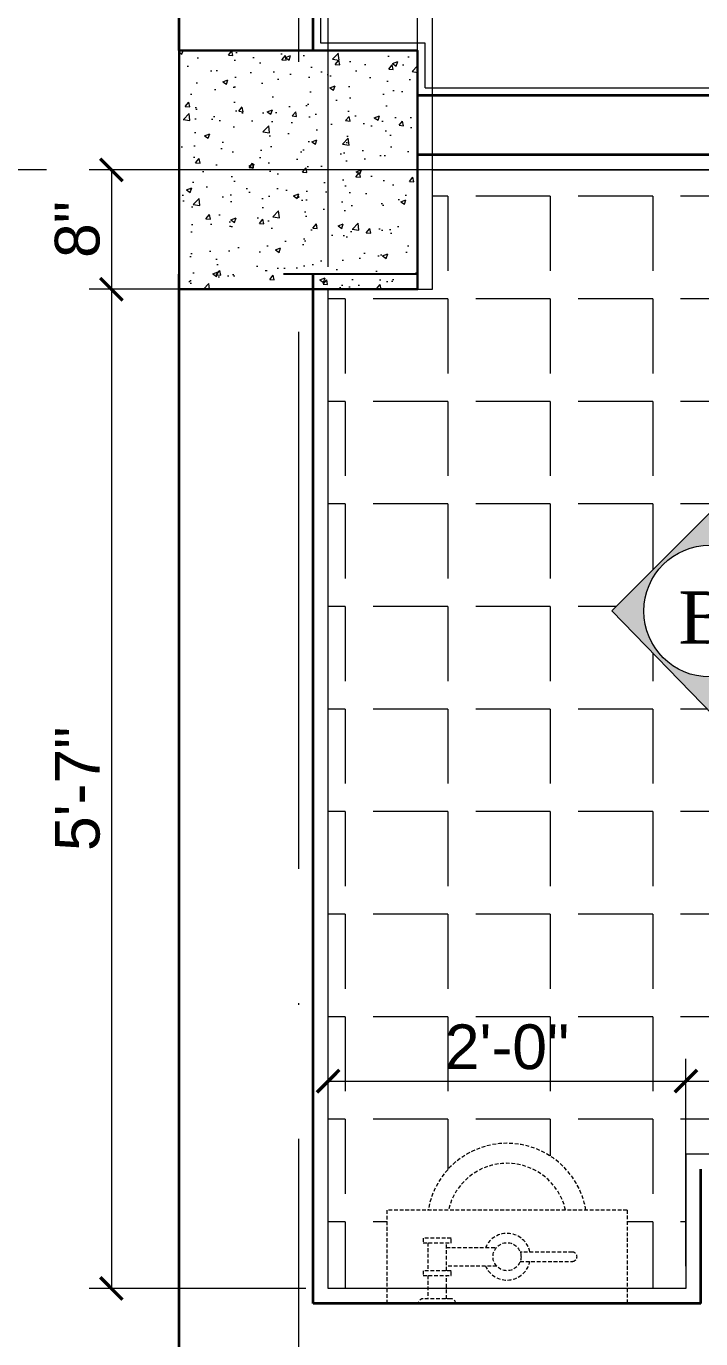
# Model space of a CAD drawing. Header units: inches. Extents: x 10755 to 33653, y -10992 to 10708.
# Drawn here: x 20501.5 to 20546.8, y 4442.9 to 4530.9 of the extents above; entities that cross this region are included whole.
import ezdxf

# ---------------------------------------------------------------- set-up
doc = ezdxf.new("R2010")
doc.units = ezdxf.units.IN
doc.header["$MEASUREMENT"] = 0
doc.linetypes.add('ACAD_ISO10W100', pattern=[18, 12, -3, 0, -3])
doc.linetypes.add('HIDDEN', pattern=[0.375, 0.25, -0.125])
for name, color, linetype, lineweight in [('beam in plan', 241, 'HIDDEN', 20), ('calico brown', 43, 'Continuous', 9), ('centerline', 9, 'ACAD_ISO10W100', 5), ('col', 1, 'Continuous', 30), ('Dimention', 4, 'Continuous', 15), ('DIMINSION', 5, 'Continuous', 15), ('hatch', 33, 'Continuous', 5), ('hatch- rcc', 252, 'Continuous', 5), ('PLASTER', 50, 'Continuous', 9), ('Text', 150, 'Continuous', 18), ('Text1', 3, 'Continuous', 18), ('tile', 93, 'Continuous', 0), ('wall', 1, 'Continuous', 35)]:
    doc.layers.add(name, color=color, linetype=linetype, lineweight=lineweight)
doc.layers.get('DIMINSION').off()
doc.styles.add('ATTR', font='romans.shx', dxfattribs={"width": 0.8, "height": 0.7})
doc.styles.get("Standard").update_dxf_attribs({"font": 'arial.ttf'})
doc.dimstyles.new('s3', dxfattribs={"dimscale": 3, "dimtxt": 1, "dimasz": 0.5, "dimexe": 0.5, "dimexo": 0.5, "dimgap": 0.25, "dimtad": 1, "dimzin": 3, "dimdsep": 46, "dimlunit": 4, "dimtxsty": 'Standard', "dimblk": 'ARCHTICK', "dimcen": 0, "dimclrd": 256, "dimclre": 256, "dimclrt": 6, "dimadec": 0, "dimazin": 0, "dimtfac": 0.5, "dimtix": 1, "dimtmove": 1, "dimatfit": 3, "dimfxl": 0.5, "dimfrac": 1, "dimtolj": 1, "dimtzin": 0, "dimarcsym": 1})

# ---------------------------------------------------------------- blocks, each defined once
blk = doc.blocks.new('ETERWEWE')
at = {"layer": 'hatch- rcc', "linetype": 'Continuous', "ltscale": 30}
h = blk.add_hatch(dxfattribs=at)
h.set_pattern_fill('AR-CONC', color=256, scale=0.5, style=0)
h.set_pattern_definition([(49.99999999999999, (0, 0), (3.586300913003767, -0.3137606749129755), [0.375, -4.125]), (355, (0, 0), (-0.693756668065, 3.760960668500059), [0.3, -3.3]), (100.45144446, (0.298858405, -0.02614672), (2.89254423363556, 3.447199954843147), [0.3187009599999999, -3.505710559999999]), (46.18420000000002, (0, 1), (5.336206653357862, -0.8275964039653827), [0.5624999999999999, -6.187499999999999]), (96.63563549, (0.444683725, 0.931033465), (4.673309728371142, 4.870593003872752), [0.47805171, -5.258568799999999]), (351.1841639899999, (0, 1), (4.673309725273866, 4.870593001349951), [0.45, -4.950000005]), (21, (0.5, 0.75), (2.984535260592308, -2.013094453326694), [0.375, -4.125]), (326.0000000000001, (0.5, 0.75), (1.216576659607909, 3.625750225234265), [0.3, -3.3]), (71.45144474, (0.74871127, 0.58224213), (4.201111883649856, 1.612655764031769), [0.31870095, -3.50571056]), (37.50000000000001, (0, 0), (0.06079927658645334, 1.664469269156557), [0, -3.26, 0, -3.35, 0, -3.3125]), (7.499999999999999, (0, 0), (1.315347687210743, 1.972058559411801), [0, -1.91, 0, -3.185, 0, -1.2625]), (327.5, (-1.115, 0), (2.669112180862045, -0.1127743586718988), [0, -1.25, 0, -3.9, 0, -5.175]), (317.5, (-1.615, 0), (2.915930846711931, 0.5005249116615886), [0, -1.625, 0, -2.59, 0, -3.675])])
h.paths.add_polyline_path([(159423.2306644279, -3794.582087043891), (159439.2306644279, -3794.582087043891), (159439.2306644279, -3778.582087043891), (159423.2306644279, -3778.582087043891)])
at = {"layer": 'col', "linetype": 'Continuous', "ltscale": 30}
blk.add_lwpolyline([(159423.2306644279, -3794.582087043891), (159423.2306644279, -3778.582087043891), (159439.2306644279, -3778.582087043891), (159439.2306644279, -3794.582087043891), (159423.2306644279, -3794.582087043891)], dxfattribs=at)
blk = doc.blocks.new('_ArchTick')
at = {"color": 0, "const_width": 0.15}
blk.add_lwpolyline([(-0.5, -0.5), (0.5, 0.5)], dxfattribs=at)
blk = doc.blocks.new('*D1941')
at = {"layer": 'Defpoints', "color": 0, "transparency": 16777216}
for p in [(6680.552512747375, 6868.954660867959), (6680.552512747375, 6851.81887165968), (6751.552521635111, 6851.81879895947)]:
    blk.add_point(p, dxfattribs=at)
at = {"layer": 'Dimention', "lineweight": -2, "transparency": 16777216}
for p, q in [((6680.552512747375, 6853.31887165968), (6680.552512747375, 6870.454660867959)), ((6751.552521635111, 6853.31879895947), (6751.552521635111, 6870.454660867959)), ((6751.552521635111, 6868.954660867959), (6680.552512747375, 6868.954660867959))]:
    blk.add_line(p, q, dxfattribs=at)
at = {"layer": 'Dimention', "lineweight": -2, "transparency": 16777216, "xscale": 1.5, "yscale": 1.5, "zscale": 1.5, "rotation": 180}
blk.add_blockref('_ArchTick', (6680.552512747375, 6868.954660867959), dxfattribs=at)
at = {"layer": 'Dimention', "lineweight": -2, "transparency": 16777216, "xscale": 1.5, "yscale": 1.5, "zscale": 1.5}
blk.add_blockref('_ArchTick', (6751.552521635111, 6868.954660867959), dxfattribs=at)
at = {"layer": 'Dimention', "color": 6, "transparency": 16777216, "insert": (6716.052517191243, 6871.236379831124), "char_height": 3, "attachment_point": 5}
blk.add_mtext('\\A1;5\'-11"', dxfattribs=at)
blk = doc.blocks.new('*D1942')
at = {"layer": 'Defpoints', "color": 0, "transparency": 16777216}
for p in [(6750.552520918854, 6863.533037452369), (6681.552512299345, 6851.818819100883), (6750.552520918854, 6851.817645203046)]:
    blk.add_point(p, dxfattribs=at)
at = {"layer": 'Dimention', "lineweight": -2, "transparency": 16777216}
for p, q in [((6681.552512299345, 6853.318819100883), (6681.552512299345, 6865.033037452369)), ((6750.552520918854, 6853.317645203046), (6750.552520918854, 6865.033037452369)), ((6681.552512299345, 6863.533037452369), (6750.552520918854, 6863.533037452369))]:
    blk.add_line(p, q, dxfattribs=at)
at = {"layer": 'Dimention', "lineweight": -2, "transparency": 16777216, "xscale": 1.5, "yscale": 1.5, "zscale": 1.5, "rotation": 180}
blk.add_blockref('_ArchTick', (6681.552512299345, 6863.533037452369), dxfattribs=at)
at = {"layer": 'Dimention', "lineweight": -2, "transparency": 16777216, "xscale": 1.5, "yscale": 1.5, "zscale": 1.5}
blk.add_blockref('_ArchTick', (6750.552520918854, 6863.533037452369), dxfattribs=at)
at = {"layer": 'Dimention', "color": 6, "transparency": 16777216, "insert": (6716.052516609099, 6865.814756415534), "char_height": 3, "attachment_point": 5}
blk.add_mtext('\\A1;5\'-9"', dxfattribs=at)
blk = doc.blocks.new('*D1943')
at = {"layer": 'Defpoints', "color": 0, "transparency": 16777216}
for p in [(6674.552520938927, 6863.533037452369), (6674.552520938927, 6843.818819100884), (6681.552512299343, 6843.818819100881)]:
    blk.add_point(p, dxfattribs=at)
at = {"layer": 'Dimention', "lineweight": -2, "transparency": 16777216}
for p, q in [((6674.552520938927, 6845.318819100884), (6674.552520938927, 6865.033037452369)), ((6681.552512299343, 6845.318819100881), (6681.552512299343, 6865.033037452369)), ((6681.552512299343, 6863.533037452369), (6674.552520938927, 6863.533037452369))]:
    blk.add_line(p, q, dxfattribs=at)
at = {"layer": 'Dimention', "lineweight": -2, "transparency": 16777216, "xscale": 1.5, "yscale": 1.5, "zscale": 1.5, "rotation": 180}
blk.add_blockref('_ArchTick', (6674.552520938927, 6863.533037452369), dxfattribs=at)
at = {"layer": 'Dimention', "lineweight": -2, "transparency": 16777216, "xscale": 1.5, "yscale": 1.5, "zscale": 1.5}
blk.add_blockref('_ArchTick', (6681.552512299343, 6863.533037452369), dxfattribs=at)
at = {"layer": 'Dimention', "color": 6, "transparency": 16777216, "insert": (6678.052516619135, 6865.783037452369), "char_height": 3, "attachment_point": 5}
blk.add_mtext('\\A1;7"', dxfattribs=at)
blk = doc.blocks.new('*D1944')
at = {"layer": 'Defpoints', "color": 0, "transparency": 16777216}
for p in [(6674.552520938927, 6843.818819100884), (6660.013261948232, 6776.825515271742), (6674.552520938927, 6776.825515271742)]:
    blk.add_point(p, dxfattribs=at)
at = {"layer": 'Dimention', "lineweight": -2, "transparency": 16777216}
for p, q in [((6673.052520938927, 6843.818819100884), (6658.513261948232, 6843.818819100884)), ((6660.013261948232, 6843.818819100884), (6660.013261948232, 6776.825515271742)), ((6673.052520938927, 6776.825515271742), (6658.513261948232, 6776.825515271742))]:
    blk.add_line(p, q, dxfattribs=at)
at = {"layer": 'Dimention', "lineweight": -2, "transparency": 16777216, "xscale": 1.5, "yscale": 1.5, "zscale": 1.5}
for p, rotation in [((6660.013261948232, 6843.818819100884), 90), ((6660.013261948232, 6776.825515271742), 270)]:
    blk.add_blockref('_ArchTick', p, dxfattribs=dict(at, rotation=rotation))
at = {"layer": 'Dimention', "color": 6, "transparency": 16777216, "insert": (6657.737682139226, 6810.322167186315), "char_height": 3, "attachment_point": 5, "rotation": 90}
blk.add_mtext('\\A1;5\'-7"', dxfattribs=at)
blk = doc.blocks.new('*D1945')
at = {"layer": 'Defpoints', "color": 0, "transparency": 16777216}
for p in [(6698.551281393668, 6790.726478796198), (6674.552520938927, 6776.825515271742), (6698.551281393668, 6776.825515271742)]:
    blk.add_point(p, dxfattribs=at)
at = {"layer": 'Dimention', "lineweight": -2, "transparency": 16777216}
for p, q in [((6674.552520938927, 6778.325515271742), (6674.552520938927, 6792.226478796198)), ((6698.551281393668, 6778.325515271742), (6698.551281393668, 6792.226478796198)), ((6674.552520938927, 6790.726478796198), (6698.551281393668, 6790.726478796198))]:
    blk.add_line(p, q, dxfattribs=at)
at = {"layer": 'Dimention', "lineweight": -2, "transparency": 16777216, "xscale": 1.5, "yscale": 1.5, "zscale": 1.5, "rotation": 180}
blk.add_blockref('_ArchTick', (6674.552520938927, 6790.726478796198), dxfattribs=at)
at = {"layer": 'Dimention', "lineweight": -2, "transparency": 16777216, "xscale": 1.5, "yscale": 1.5, "zscale": 1.5}
blk.add_blockref('_ArchTick', (6698.551281393668, 6790.726478796198), dxfattribs=at)
at = {"layer": 'Dimention', "color": 6, "transparency": 16777216, "insert": (6686.551901166297, 6793.008197759363), "char_height": 3, "attachment_point": 5}
blk.add_mtext('\\A1;2\'-0"', dxfattribs=at)
blk = doc.blocks.new('*D1946')
at = {"layer": 'Defpoints', "color": 0, "transparency": 16777216}
for p in [(6721.551281393722, 6790.726478796198), (6721.551281393722, 6785.825515271734), (6698.551281393668, 6776.825515271742)]:
    blk.add_point(p, dxfattribs=at)
at = {"layer": 'Dimention', "lineweight": -2, "transparency": 16777216}
for p, q in [((6698.551281393668, 6778.325515271742), (6698.551281393668, 6792.226478796198)), ((6721.551281393722, 6787.325515271734), (6721.551281393722, 6792.226478796198)), ((6698.551281393668, 6790.726478796198), (6721.551281393722, 6790.726478796198))]:
    blk.add_line(p, q, dxfattribs=at)
at = {"layer": 'Dimention', "lineweight": -2, "transparency": 16777216, "xscale": 1.5, "yscale": 1.5, "zscale": 1.5, "rotation": 180}
blk.add_blockref('_ArchTick', (6698.551281393668, 6790.726478796198), dxfattribs=at)
at = {"layer": 'Dimention', "lineweight": -2, "transparency": 16777216, "xscale": 1.5, "yscale": 1.5, "zscale": 1.5}
blk.add_blockref('_ArchTick', (6721.551281393722, 6790.726478796198), dxfattribs=at)
at = {"layer": 'Dimention', "color": 6, "transparency": 16777216, "insert": (6710.051281393695, 6792.982617950359), "char_height": 3, "attachment_point": 5}
blk.add_mtext('\\A1;1\'-11"', dxfattribs=at)
blk = doc.blocks.new('*D1951')
at = {"layer": 'Defpoints', "color": 0, "transparency": 16777216}
for p in [(6681.552512299345, 6851.818819100883), (6660.013261948232, 6843.818819100881), (6681.552504619746, 6843.818819100881)]:
    blk.add_point(p, dxfattribs=at)
at = {"layer": 'Dimention', "lineweight": -2, "transparency": 16777216}
for p, q in [((6680.052512299345, 6851.818819100883), (6658.513261948232, 6851.818819100883)), ((6660.013261948232, 6851.818819100883), (6660.013261948232, 6843.818819100881)), ((6680.052504619746, 6843.818819100881), (6658.513261948232, 6843.818819100881))]:
    blk.add_line(p, q, dxfattribs=at)
at = {"layer": 'Dimention', "lineweight": -2, "transparency": 16777216, "xscale": 1.5, "yscale": 1.5, "zscale": 1.5}
for p, rotation in [((6660.013261948232, 6851.818819100883), 90), ((6660.013261948232, 6843.818819100881), 270)]:
    blk.add_blockref('_ArchTick', p, dxfattribs=dict(at, rotation=rotation))
at = {"layer": 'Dimention', "color": 6, "transparency": 16777216, "insert": (6657.731542985065, 6847.818819100884), "char_height": 3, "attachment_point": 5, "rotation": 90}
blk.add_mtext('\\A1;8"', dxfattribs=at)
blk = doc.blocks.new('A$C00616E25')
at = {"layer": 'Text1'}
h = blk.add_hatch(color=256, dxfattribs=at)
edge = h.paths.add_edge_path()
edge.add_line((-1.242511940294662, 11.54404105520371), (-4.663644785156976, 8.173513989731873))
edge.add_line((-4.66364478515743, 8.173513989731873), (-4.411495450952089, 8.025288649198046))
edge.add_arc((-1.213398361675445, 4.97765499288289), 4.417679922259773, 44.1214340012196, 136.3800230707325, ccw=False)
edge.add_line((1.95790345930709, 8.053161561851084), (2.17862090458857, 8.173513989724597))
edge.add_line((2.178620904588115, 8.173513989726416), (-1.242511940295117, 11.54404105520553))
edge = h.paths.add_edge_path()
edge.add_line((-4.411495450951861, 8.025288649196227), (-4.663644785157203, 8.173513989731873))
edge.add_line((-4.66364478515743, 8.173513989731873), (-6.300581632855256, 6.560790894822276))
edge.add_line((-6.300581632855028, 6.560790894820457), (-6.300581632849116, 4.67350075820832))
edge.add_line((-6.300581632849116, 4.67350075820832), (-5.62135345776619, 4.673500758210139))
edge.add_arc((-1.242511940246459, 5.263210086559411), 4.418371886509595, 179.9999999964946, 187.6700158156824, ccw=False)
edge.add_arc((-0.923997172995314, 4.784155474988438), 4.761049095704188, 137.0969164270172, 174.2251520423827, ccw=False)
h.paths.add_polyline_path([(-6.300581632855028, 6.560790894820457), (-8.216207927701362, 4.673500758217415), (-6.300581632849116, 4.67350075820832)])
edge = h.paths.add_edge_path()
edge.add_line((3.541918367172457, 6.830382575581098), (2.178620904588342, 8.173513989726416))
edge.add_line((2.178620904588115, 8.173513989726416), (1.957903459306635, 8.053161561852903))
edge.add_arc((-1.082638557018072, 5.06498360765363), 4.263109573891363, 2.6651056167368097, 44.50235467439478, ccw=False)
edge.add_arc((-1.2425119402983, 5.263210086530307), 4.418371886503929, -7.670015815315708, 3.881723387166858e-09, ccw=False)
edge.add_line((3.136329577219385, 4.673500758211958), (3.541918367178368, 4.673500758213777))
edge.add_line((3.541918367178368, 4.673500758210139), (3.541918367171547, 6.830382575579279))
h.paths.add_polyline_path([(3.541918367172002, 6.83038257559565), (3.541918367178368, 4.673500758210139), (5.731184047153874, 4.673500758217415)])
h = blk.add_hatch(color=256, dxfattribs=at)
edge = h.paths.add_edge_path()
edge.add_line((-15.1389612918465, -2.248366443420309), (-11.79423909331013, -5.69473207345618))
edge.add_line((-11.79423909330899, -5.694732073452542), (-11.64412304510211, -5.443703767501574))
edge.add_arc((-8.572541861940408, -2.268599843098855), 4.417679922259793, 133.6908542163585, 225.9494432858754, ccw=False)
edge.add_line((-11.62412936588771, 0.925724749249639), (-11.74281971157961, 1.147340406156218))
edge.add_line((-11.74281971158098, 1.147340406156218), (-15.13896129184673, -2.248366443420309))
edge = h.paths.add_edge_path()
edge.add_line((-11.64412304510233, -5.443703767505212), (-11.79423909330922, -5.694732073454361))
edge.add_line((-11.79423909330899, -5.694732073452542), (-10.19386305986882, -7.343742254075551))
edge.add_line((-10.19386305986882, -7.343742254079189), (-8.306626216068707, -7.357925171889292))
edge.add_line((-8.306626216069162, -7.357925171887473), (-8.301521840650594, -6.678716176675152))
edge.add_arc((-8.587261983667304, -5.205240555593264), 1.500925659469084, 258.4119243801437, 280.974724812427, ccw=False)
edge.add_arc((-8.571687405222292, -2.268924867987153), 4.41804049574371, 225.9385482622543, 265.884488789506, ccw=False)
h.paths.add_polyline_path([(-10.19386305986882, -7.343742254079189), (-8.321022079108843, -9.27349737377881), (-8.306626216069162, -7.357925171887473)])
edge = h.paths.add_edge_path()
edge.add_line((-10.38948109280636, 2.500505787802467), (-11.74281971158075, 1.147340406156218))
edge.add_line((-11.74281971158098, 1.147340406156218), (-11.62412936588817, 0.925724749249639))
edge.add_arc((-8.660012241391996, -2.134552288813211), 4.260432592757425, 92.2207643545214, 134.0855363668895, ccw=False)
edge.add_arc((-8.858307679656718, -2.295566663313366), 4.418371886503929, 81.8994043998232, 89.56942021902051, ccw=False)
edge.add_line((-8.235708166144832, 2.078719561113758), (-8.232660180908852, 2.484296898161119))
edge.add_line((-8.232660180909079, 2.484296898162938), (-10.38948109280545, 2.500505787802467))
h.paths.add_polyline_path([(-10.38948109282092, 2.500505787802467), (-8.232660180909079, 2.484296898162938), (-8.216207927701362, 4.673500758217415)])
h = blk.add_hatch(color=256, dxfattribs=at)
edge = h.paths.add_edge_path()
edge.add_line((12.60172434414062, -2.300195229234305), (9.23119727866947, -5.721328074096164))
edge.add_line((9.231197278668787, -5.721328074094345), (9.082971938133142, -5.469178739887866))
edge.add_arc((6.038579037234967, -2.271095832373248), 4.415434567330691, 313.5896605048187, 405.9088824232254)
edge.add_line((9.110844850787998, 0.900220170367902), (9.23119727866083, 1.120937615649382))
edge.add_line((9.231197278661512, 1.120937615649382), (12.60172434414085, -2.300195229234305))
edge = h.paths.add_edge_path()
edge.add_line((9.082971938132914, -5.469178739889685), (9.23119727866856, -5.721328074094345))
edge.add_line((9.231197278668787, -5.721328074094345), (7.618474183757598, -7.358264921791488))
edge.add_line((7.618474183757598, -7.358264921793307), (5.731184047145462, -7.35826492178785))
edge.add_line((5.731184047145234, -7.358264921786031), (5.731184047147735, -6.679036746703787))
edge.add_arc((6.320893375495416, -2.300195229183373), 4.418371886509595, 262.3299841843175, 270.0000000035052)
edge.add_arc((5.841838763924443, -1.981680461933138), 4.761049095704188, 275.7748479576172, 312.9030835729827)
h.paths.add_polyline_path([(7.618474183757598, -7.358264921793307), (5.731184047153874, -9.27389121663873), (5.731184047145234, -7.358264921786031)])
edge = h.paths.add_edge_path()
edge.add_line((7.888065864517102, 2.484235078234633), (9.231197278661512, 1.120937615649382))
edge.add_line((9.231197278661512, 1.120937615649382), (9.110844850787771, 0.900220170367902))
edge.add_arc((6.122666896587134, -2.14032184595635), 4.263109573891207, 45.49764532560284, 87.3348943832628)
edge.add_arc((6.320893375465403, -2.300195229236124), 4.418371886503929, 89.99999999611813, 97.67001581531547)
edge.add_line((5.731184047145689, 2.078646288282471), (5.731184047147281, 2.484235078241909))
edge.add_line((5.731184047147281, 2.484235078241909), (7.888065864516193, 2.484235078234633))
h.paths.add_polyline_path([(7.888065864531654, 2.484235078234633), (5.731184047147281, 2.484235078241909), (5.731184047153874, 4.673500758217415)])
h = blk.add_hatch(color=256, dxfattribs=at)
edge = h.paths.add_edge_path()
edge.add_line((-1.34732609168077, -16.14403767078693), (2.073806753192002, -12.77351060532601))
edge.add_line((2.073806753192002, -12.77351060532601), (1.821657418987343, -12.62528526478854))
edge.add_arc((-1.376425615489097, -9.580863349307037), 4.415454664568548, 224.0913891371583, 316.4100679344345, ccw=False)
edge.add_line((-4.547741491272063, -12.65315817742339), (-4.768458936554453, -12.77351060529691))
edge.add_line((-4.768458936553543, -12.77351060529691), (-1.34732609168077, -16.14403767078693))
edge = h.paths.add_edge_path()
edge.add_line((1.821657418987343, -12.62528526478854), (2.073806753192002, -12.77351060532601))
edge.add_line((2.073806753192002, -12.77351060532601), (3.710743600894602, -11.16078751042005))
edge.add_line((3.710743600894602, -11.16078751042005), (3.710743600894602, -9.273497373807913))
edge.add_line((3.710743600894602, -9.273497373807913), (3.031515425812358, -9.273497373807913))
edge.add_arc((-1.347326091710784, -9.863206702140815), 4.418371886510372, -3.7032918953627814e-09, 7.670015815484476, ccw=False)
edge.add_arc((-1.65279915071369, -9.390051328522532), 4.747482182915804, 317.04191892101255, 354.28014954802455, ccw=False)
h.paths.add_polyline_path([(3.710743600894602, -11.16078751042005), (5.626369895747303, -9.273497373822465), (3.710743600894602, -9.273497373807913)])
edge = h.paths.add_edge_path()
edge.add_line((-6.131756399133337, -11.43037919114795), (-4.768458936553543, -12.77351060529691))
edge.add_line((-4.768458936553543, -12.77351060529691), (-4.547741491271154, -12.65315817742521))
edge.add_arc((-1.507199474936897, -9.664980223233215), 4.263109573891608, 182.6651056165576, 224.5023546742105, ccw=False)
edge.add_arc((-1.347326091657123, -9.863206702109892), 4.418371886504929, 172.3299841845089, 180.0000000037062, ccw=False)
edge.add_line((-5.726167609173899, -9.27349737377881), (-6.131756399133337, -9.27349737377881))
edge.add_line((-6.131756399133337, -9.27349737377881), (-6.131756399133337, -11.43037919114795))
h.paths.add_polyline_path([(-6.131756399133337, -11.4303791911625), (-6.131756399133337, -9.27349737377881), (-8.321022079108843, -9.27349737377881)])
at = {"layer": 'tile'}
for points in [[(3.136329577219385, 4.673500758211958), (5.731184047153874, 4.673500758217415), (-1.242511940294662, 11.54404105520371), (-8.216207927701362, 4.673500758217415), (-5.621353457766418, 4.673500758211958)], [(-8.235708166144832, 2.078719561113758), (-8.216207927701362, 4.673500758217415), (-15.1389612918465, -2.248366443420309), (-8.321022079108843, -9.27349737377881), (-8.301521840650366, -6.678716176676971)], [(5.731184047145689, 2.078646288282471), (5.731184047153874, 4.673500758217415), (12.60172434414062, -2.300195229234305), (5.731184047153874, -9.27389121663873), (5.731184047147735, -6.679036746703787)], [(-5.726167609173899, -9.27349737377881), (-8.321022079108843, -9.27349737377881), (-1.34732609168077, -16.14403767078693), (5.626369895747303, -9.273497373822465), (3.031515425812358, -9.273497373807913)]]:
    blk.add_lwpolyline(points, dxfattribs=at)
for centre, radius in [((-1.213393992772126, 4.976656629653007), 4.418371886498236), ((-8.571543494070283, -2.268602976982947), 4.418371886498236), ((6.034339918589467, -2.27107728170995), 4.418371886498236), ((-1.376444039183298, -9.57665324523623), 4.418371886498237)]:
    blk.add_circle(centre, radius, dxfattribs=at)
at = {"layer": 'Text', "ltscale": 50, "char_height": 3.499993, "width": 10.1958192000819}
for s, insert, attachment_point in [('{\\fTimes New Roman|b0|i0|c0|p18;A}', (0.1672150437580058, 3.78030655800103), 9), ('{\\fTimes New Roman|b0|i0|c0|p18;B}', (-7.143344063678342, -4.465664171597382), 9), ('{\\fTimes New Roman|b0|i0|c0|p18;D}', (4.553506031723373, -4.466058014457303), 7), ('{\\fTimes New Roman|b0|i0|c0|p18;C}', (0.4967755394600317, -11.70640831747369), 9)]:
    blk.add_mtext(s, dxfattribs=dict(at, insert=insert, attachment_point=attachment_point))
blk = doc.blocks.new('A$C73A77BFC')
at = {"layer": 'hatch'}
h = blk.add_hatch(dxfattribs=at)
h.set_pattern_fill('ANGLE', color=256, scale=25, angle=180)
h.set_pattern_definition([(180, (-6571.457092598255, -5896.17185522808), (-8.419446744138054e-16, -6.875000000000001), [5, -1.875]), (270, (-6571.457092598255, -5896.17185522808), (6.875000000000001, -1.262917011620708e-15), [5, -1.875])])
h.paths.add_polyline_path([(156.0946222107059, 955.6461492506696), (110.0955536974743, 955.6469638704302), (110.0954120214847, 947.6469571531698), (103.0954283406891, 947.6469638728031), (103.0954283406718, 880.653660043663), (107.0441129172232, 880.653660043663), (107.0441129172232, 885.9153122165344), (109.8027465925343, 885.9153122165344, -0.8451542547285325), (120.3868705436353, 885.9153122165344), (123.1455042189464, 885.9153122165344), (123.1455042189464, 880.6536600436621), (127.0941887954123, 880.6536600436621), (127.0941887954414, 889.6536600437285), (150.0941887954668, 889.6536600436539), (150.2605336873576, 887.8114204415806, -0.4160948088297484), (179.0947520895652, 916.4611520253902), (179.0950039564314, 930.6832988233937), (179.0950215735638, 931.7195983512993), (156.0957138735812, 931.7195983512993)])
h.paths.add_polyline_path([(136.026405529281, 939.8802750482591), (143.00010151673, 933.0097347512728), (149.8706418137172, 926.0360387638211), (143.00010151673, 919.0623427764167), (143.00010151673, 919.062736619232), (142.8952873653234, 919.062736619233), (135.9215913778953, 912.1921963222685), (128.9478953904672, 919.0627366192766), (122.1299561777296, 926.0878675496351), (129.0527095418747, 933.0097347512728)], flags=16)
h.paths.add_polyline_path([(140.4738953633014, 933.3128906227084, -1), (131.6371515903056, 933.3128906227084, -1)], flags=0)
h.paths.add_polyline_path([(147.7216292746634, 926.0651567113455, -1), (138.8848855016677, 926.0651567113455, -1)], flags=0)
h.paths.add_polyline_path([(133.1157458620037, 926.0676310160725, -1), (124.2790020890079, 926.0676310160725, -1)], flags=0)
h.paths.add_polyline_path([(140.3108453168907, 918.7595807478192, -1), (131.4741015438949, 918.7595807478192, -1)], flags=0)
h.paths.add_polyline_path([(179.0947520895652, 916.4611520253902, 0.4174854939287664), (150.2608554618691, 887.6756346431612), (150.2608554618037, 886.6756346429656), (178.9275221285479, 886.6756346429665), (178.9275221285479, 887.6756346432494), (179.0942423129209, 887.6756346432494), (179.0945884267057, 907.219614046714)], flags=17)
h.paths.add_polyline_path([(178.9735354734394, 887.8114204415806, 2.249879720248789), (178.7815087840127, 887.8114204415806, 0.6528260375367295)], flags=16)
h.paths.add_polyline_path([(178.234648990865, 887.2530651006355), (178.2817894430027, 887.2059246486942), (178.8030560804427, 887.7271912861279), (178.7559148383825, 887.7743309481384)], flags=16)
h.paths.add_polyline_path([(160.299166581628, 906.6474875854228), (160.2445122368827, 906.6338070905658), (160.2668298649778, 906.5343934665743), (160.3395452828072, 906.6071088840854)], flags=0)
h.paths.add_polyline_path([(160.2463916412462, 906.8865067408497), (160.2968861529243, 906.9404664141939), (160.2712508628592, 906.9661017042299), (160.2190237702544, 906.9138746118415)], flags=0)
h.paths.add_polyline_path([(160.6734678763769, 906.563884691016), (160.6212407825833, 906.5116575995389), (160.5685716757962, 906.5643267063215), (160.475449568622, 906.4712045985798), (160.5741003316698, 906.5587980503615, 0.8032311860491953), (160.6838510383104, 906.6288382942839), (161.3961700759655, 907.2553960535997), (161.2557473030383, 907.3958188264687), (160.5281264007281, 906.7092261665848), (160.6437698208147, 906.5935827465628), (160.6838510383104, 906.6288382942839, -1.949436154874089), (160.484064442192, 906.4625667440996, -0.3939499348116222), (160.4892377525875, 906.3717742346389), (160.486122353509, 906.3680274109029, 0.3875871059964608), (160.4902434139931, 906.2782641741414, 1.375087426420174), (160.4851166936405, 906.4615374732493, 1.225321145351959), (160.4693729746796, 906.27338224088), (160.3391955278903, 906.474911571855), (160.4054690618759, 906.5411851052659), (160.2322041430443, 906.7144500239483), (160.2185236482537, 906.6597956792757), (159.9845108459385, 906.7882119739234, -0.6224726204418483), (159.956490793822, 906.9045211965295), (159.9000271064233, 906.8575729148979), (159.9745944452579, 906.8094062993632), (159.9572616360565, 906.9055268569236, -0.2758306228997554), (159.8909839355611, 906.8888064431103), (159.8574583405407, 906.9110492472801), (159.8629807333928, 906.9055268551274, 0.4142135521696177), (159.9572616359092, 906.9055268567763), (160.0828074498713, 906.9504907803775), (160.1544895330271, 907.1831707169586, -0.5634059713023533), (160.0422253099287, 907.2032272303113), (160.6921469095223, 908.0080046126004), (161.0182626637597, 907.681888858021), (161.0322469530929, 907.6958731473542), (161.1564183293212, 907.5717017715187), (161.2951347554554, 907.4329853449617), (161.2807447630948, 907.4194067587787), (161.5927211703411, 907.107430352039), (160.7834626718341, 906.4538898956198)], flags=16)
h.paths.add_polyline_path([(161.5184356663794, 907.1331304632595), (160.7460581929909, 906.5093743614862, 0.5773502699150558), (160.8538035202764, 906.4678499373695), (161.5318660078174, 907.0154392034792)], flags=0)
h.paths.add_polyline_path([(160.7142281639544, 907.9292379923863, 0.5773502699444714), (160.6001557613654, 907.9471494501231), (160.0525664947181, 907.269086962534), (160.0860132516955, 907.1513393151517)], flags=0)
h.paths.add_polyline_path([(159.1875184235532, 905.3716485461955), (159.1368065097759, 905.3179062756253), (159.1594983710256, 905.2952144143374), (159.2117254632776, 905.3474415064711)], flags=0)
h.paths.add_polyline_path([(159.1315826518503, 905.6138285330035), (159.1862369962892, 905.6275090277841), (159.1639193683222, 905.7269226521303), (159.0912039505401, 905.6542072342172)], flags=0)
h.paths.add_polyline_path([(159.4734875982103, 905.3557892625377), (159.3392768044305, 905.300974323437), (159.2762597004139, 905.0781454014686, -0.5634059712170304), (159.3885239235015, 905.0580888881032), (158.7386023241306, 904.2533115060905), (158.4124865700305, 904.5794272601715), (158.3985022803372, 904.5654429710603), (158.2743309046909, 904.6896143468957), (158.1354551448676, 904.8284901067191), (158.1499033487817, 904.8420104814186), (157.8380280633801, 905.1538857668329), (158.6472865618962, 905.8074262228702), (158.7572813571524, 905.6974314278614), (158.8095084525503, 905.7496585172075), (158.862177557663, 905.696989412093), (158.9552996651846, 905.7901115198329), (158.8566489020068, 905.7025180680102, 0.8032311879503763), (158.7468981954089, 905.6324778238968), (158.0345791576738, 905.0059200653986), (158.1750019307092, 904.8654972922423), (158.9055662618512, 905.5491465234936), (158.7869794132275, 905.6677333718526), (158.7468981954089, 905.6324778238968, -1.949436154358623), (158.9466847912645, 905.7987493742894, -0.3939499200841274), (158.9415114786452, 905.8895418811326), (158.9446268793781, 905.8932887072506, 0.3875871096610144), (158.940505819437, 905.9830519446659, 1.375087429365786), (158.9456325397896, 905.7997786451651, 1.22532114799933), (158.9613762587842, 905.987933877981), (159.0915537056726, 905.7864045471279), (159.0252801716788, 905.7201310132732), (159.1985450898255, 905.5468660949664), (159.212225584989, 905.6015204400246), (159.4462383882255, 905.4731041444566, -0.6224726196331846), (159.4742584401902, 905.356794921885), (159.530722127759, 905.4037432032937), (159.4561547892363, 905.4519098186265), (159.4734875982103, 905.3557892625377, -0.2758306076500615), (159.5397652951751, 905.3725096770786), (159.5732908928894, 905.3502668711344), (159.5677685048113, 905.3557892598883, 0.4142135775544107)], flags=16)
h.paths.add_polyline_path([(158.8305934726914, 904.3141666683105), (159.378182738712, 904.9922291558878), (159.3447359817346, 905.1099768032627), (158.7165210700832, 904.3320781260354, 0.5773502701093239)], flags=16)
h.paths.add_polyline_path([(158.0066285535377, 905.2043524909632, 0.5773502688816964), (157.898883226283, 905.2458769148743), (158.5769457137585, 905.7934661810405, -0.5773502698276703), (158.6846910410459, 905.7519417569538)], flags=0)
h.paths.add_polyline_path([(143.0001015167218, 930.4731161763366), (143.00010151673, 933.0097347512728), (140.4634829417955, 933.0097347512674, -0.9335875358520577), (131.6475640118115, 933.0097347512674), (129.0527095418747, 933.0097347512728), (129.0336469440972, 930.4731878047196, -0.39207249115831), (133.1157458620037, 926.0676310160725, -0.3964140338398317), (128.9673956289262, 921.6575178163821), (128.9478953904672, 919.0627366192766), (131.4845139654026, 919.0627366192766, -0.9335875358516607), (140.3004328953848, 919.0627366192475), (143.00010151673, 919.062736619232), (143.0001015167236, 921.6571972463544, -0.3942416546395931), (138.8848855016677, 926.0651567113455, -0.3942416546395077)], flags=0)
h.paths.add_polyline_path([(124.2790020890079, 926.0676310160725, 1), (133.1157458620037, 926.0676310160725, 1)], flags=0)
h.paths.add_polyline_path([(140.4738953633014, 933.3128906227084, 1), (131.6371515903056, 933.3128906227084, 1)], flags=0)
h.paths.add_polyline_path([(138.8848855016677, 926.0651567113455, 0.3942416546395912), (143.0001015167236, 921.6571972463544, 0.4344715590332807), (147.7216292746634, 926.0651567113455, 1)], flags=0)
h.paths.add_polyline_path([(131.4741015438949, 918.7595807478192, 1), (140.3108453168907, 918.7595807478192, 1)], flags=0)
h.paths.add_polyline_path([(126.0861979230131, 921.8776934900043), (131.2831954597832, 921.8776934899824), (131.283195459815, 929.3508220188223), (126.0861979230449, 929.3508220188442)], flags=8)
h.paths.add_polyline_path([(132.8870248127132, 930.1236642196045), (138.3691695801972, 930.1236642195809), (138.369169580229, 937.5967927484207), (132.887024812745, 937.5967927484444)], flags=8)
h.paths.add_polyline_path([(140.8591053125911, 921.8772996471234), (146.341250080076, 921.8772996471462), (146.3412500800441, 929.350428175986), (140.8591053125592, 929.3504281759633)], flags=8)
h.paths.add_polyline_path([(133.6228570265121, 914.7151755755631), (138.8198545632822, 914.7151755755413), (138.819854563314, 922.1883041043811), (133.6228570265439, 922.188304104403)], flags=8)
for p, q in [((123.1455042189464, 885.9153122165344), (107.0441129172232, 885.9153122165344)), ((109.4593216124758, 884.0368165646669), (109.4593216124758, 883.7236445038479)), ((111.3378172643552, 884.0368165646669), (109.4593216124758, 884.0368165646669)), ((109.4593216124758, 883.7236445038479), (111.3378172643552, 883.7236445038479)), ((109.7724042211321, 883.7236445038479), (109.7724042211321, 881.845238304154)), ((111.0247346556989, 881.845238304154), (111.0247346556989, 883.7236445038479)), ((111.3378172643552, 883.7236445038479), (111.3378172643552, 884.0368165646669)), ((111.0247346556989, 883.4106513473771), (114.393503524725, 883.4106513473771)), ((119.4779650890978, 883.0974792865591), (115.971439872299, 883.0974792865591)), ((109.4593216124758, 881.845238304154), (109.4593216124758, 881.532066243336)), ((111.3378172643552, 881.845238304154), (109.4593216124758, 881.845238304154)), ((114.4033432638516, 882.1582314606248), (111.0247346556989, 882.1582314606248)), ((111.3378172643552, 881.532066243336), (111.3378172643552, 881.845238304154)), ((115.971439872299, 882.4714035214438), (119.4779650890978, 882.4714035214438)), ((109.4593216124758, 881.532066243336), (111.3378172643552, 881.532066243336)), ((109.7724042211321, 881.532066243336), (109.7724042211321, 879.9666532001129)), ((111.0247346556989, 879.9666532001129), (111.0247346556989, 881.532066243336)), ((111.3378172643552, 879.9666532001129), (109.4593216124758, 879.9666532001129)), ((111.6508998729823, 879.653660043642), (109.1462390038487, 879.653660043642))]:
    blk.add_line(p, q)
blk.add_lwpolyline([(123.1455042189464, 885.9153122165344), (123.1455042189464, 879.653660043642), (107.0441129172232, 879.653660043642), (107.0441129172232, 885.9153122165344)])
blk.add_circle((115.0948085680848, 882.7844861300882), 0.9392478259338533)
for centre, radius, start, end in [((115.0948085680848, 885.0207904775498), 5.367130433907732, 9.732599999809372, 170.4409000001634), ((115.0948085680848, 885.0207904775498), 4.025347825430799, 12.83980000001221, 167.2009999998473), ((115.0948085680848, 882.7844861300882), 1.565413043223089, 11.87629999989978, 156.5862999998768), ((119.4779650890978, 882.7844861300882), 0.3130826086446177, 270, 90), ((115.0948085680848, 882.7844861300882), 1.565413043223089, 202.8504700001001, 348.57699999993), ((109.4727394385682, 879.6398844088617), 0.3271174758249386, 92.4084000004518, 177.5915999999669), ((111.3235049165214, 879.6398844088617), 0.3271174758249386, 2.408400000033103, 87.59159999954821)]:
    blk.add_arc(centre, radius, start, end)
at = {"layer": 'centerline', "ltscale": 3}
for p, q in [((101.0954283407191, 998.8801822545356), (101.0954283407191, 739.4051683392754)), ((192.401396650399, 955.6469437313899), (62.95906281971838, 955.6469437313899))]:
    blk.add_line(p, q, dxfattribs=at)
at = {"layer": 'Defpoints'}
blk.add_lwpolyline([(100.0954283406263, 963.6469638728013), (109.0954283406372, 963.6469638728031), (109.0954129814399, 948.6469638728013), (100.0954283406263, 948.6469638728031)], dxfattribs=at)
at = {"layer": 'PLASTER'}
blk.add_line((109.5954269007125, 961.1469638728031), (192.401396650399, 961.1469638728031), dxfattribs=at)
for points in [[(109.5954269007125, 961.1469638728031), (109.5954288206121, 964.1469638728031), (102.5954283406445, 964.1469638728022), (102.5954283406445, 978.9246337688528)], [(150.0941887954668, 887.6756346432494), (150.0941887954668, 889.6536600436539), (127.0941887954414, 889.6536600436839), (127.0941887954123, 880.6536600436621), (103.0954283406445, 880.6536600436621), (103.0954283406718, 947.6469638728031), (110.095412021491, 947.6469638728013), (110.0954197010897, 955.6469638728031), (179.0954283405699, 955.6469638728058), (179.0949957448129, 930.2196140431524), (181.0518545903369, 930.2195833365631)], [(110.0954197010897, 955.6469638728031), (179.0954283189294, 955.6457419182652), (179.0954283189303, 887.6756346432494), (178.9275221285479, 887.6756346432494), (178.9275221285479, 886.6756346429665), (150.2608554618037, 886.6756346429656), (150.2608554618691, 887.6756346432494), (150.0941887954668, 887.6756346432494), (150.0941887954668, 889.6536600436539), (127.0941887954414, 889.6536600437285), (127.0941887954123, 880.6536600436621), (103.0954283406718, 880.653660043663), (103.0954283406891, 947.6469638728031), (110.0954120214847, 947.6469571531698), (110.0955536974743, 955.6469638704302)]]:
    blk.add_lwpolyline(points, dxfattribs=at)
at = {"layer": 'wall', "linetype": 'Continuous', "ltscale": 30}
for p, q in [((93.0954283406445, 963.6469638728013), (93.0954283406445, 978.9246337688528)), ((102.0954283406445, 963.6469638728013), (102.0954283406445, 978.9246337688528)), ((109.0954283406154, 960.6469638728031), (192.401396650399, 960.6469638728031)), ((180.095446050238, 956.646963872804), (109.0954283406445, 956.6469638728031)), ((93.09542834070271, 778.6469413905461), (93.09542834070271, 948.6469638728031)), ((102.0954283406445, 879.653660043663), (102.0954283406736, 948.6469638728031)), ((128.0941887954086, 879.6536600436621), (128.0941887954377, 888.6536600436821)), ((128.0941887954377, 879.6536600436621), (102.0954283406736, 879.6536600436621))]:
    blk.add_line(p, q, dxfattribs=at)
at = {"layer": 'calico brown'}
blk.add_blockref('A$C00616E25', (137.2689174695761, 928.3362339930554), dxfattribs=at)
at = {"layer": 'DIMINSION', "linetype": 'Continuous'}
for p in [(-159330.1352514465, 4742.229050916692), (-159330.1352360873, 4742.229050916694), (-159330.1352360873, 4742.229050916694)]:
    blk.add_blockref('ETERWEWE', p, dxfattribs=at)
at = {"style": 'ATTR', "width": 0.8000000000069718, "flags": 9}
blk.add_attdef('ESTCODE', (115.0948085680848, 879.653660043642), '', height=0.6261652172888716, rotation=180, dxfattribs=at)
at = {"style": 'ATTR', "text_generation_flag": 4, "width": 0.8000000000069718, "flags": 9}
blk.add_attdef('ESTCODE', (115.0948085680848, 835.6612907499693), '', height=0.6261652172888716, rotation=180, dxfattribs=at)
at = {"layer": 'Dimention'}
for base, p1, p2, picture, middle in [((109.0954201491195, 972.7828056398794), (180.0954290368554, 955.6469437313899), (109.0954201491195, 955.6470164315997), '*D1941', (144.5954245929879, 975.0645246030444)), ((103.0954283406718, 967.3611822242892), (110.0954197010878, 947.6469638728013), (103.0954283406718, 947.646963872804), '*D1943', (106.5954240208794, 969.6111822242892)), ((179.0954283205983, 967.3611822242892), (110.0954197010897, 955.6469638728031), (179.0954283205983, 955.6457899749657), '*D1942', (144.595424010844, 969.6429011874543)), ((127.0941887954123, 894.5546235681177), (103.0954283406718, 880.6536600436621), (127.0941887954123, 880.6536600436621), '*D1945', (115.094808568042, 896.8363425312828)), ((150.0941887954668, 894.5546235681177), (127.0941887954123, 880.6536600436621), (150.0941887954668, 889.6536600436539), '*D1946', (138.5941887954395, 896.8107627222789))]:
    dim = blk.add_linear_dim(base=base, p1=p1, p2=p2, dimstyle='s3', dxfattribs=at)
    dim.commit()
    dim.dimension.update_dxf_attribs({"geometry": picture, "text_midpoint": middle, "insert": (-6571.457092598255, -5896.17185522808)})
for base, p1, p2, picture, middle in [((88.5561693499767, 947.6469638728013), (110.0954197010897, 955.6469638728031), (110.095412021491, 947.6469638728013), '*D1951', (86.2744503868098, 951.646963872804)), ((88.5561693499767, 880.6536600436621), (103.0954283406718, 947.646963872804), (103.0954283406718, 880.6536600436621), '*D1944', (86.28058954097105, 914.1503119582349))]:
    dim = blk.add_linear_dim(base=base, p1=p1, p2=p2, angle=90, dimstyle='s3', dxfattribs=at)
    dim.commit()
    dim.dimension.update_dxf_attribs({"geometry": picture, "text_midpoint": middle, "insert": (-6571.457092598255, -5896.17185522808)})

msp = doc.modelspace()

# ---------------------------------------------------------------- block references
at = {"layer": 'beam in plan'}
msp.add_blockref('A$C73A77BFC', (20418.67984593421, 3565.584466280066), dxfattribs=at)

doc.saveas('drawing.dxf')
